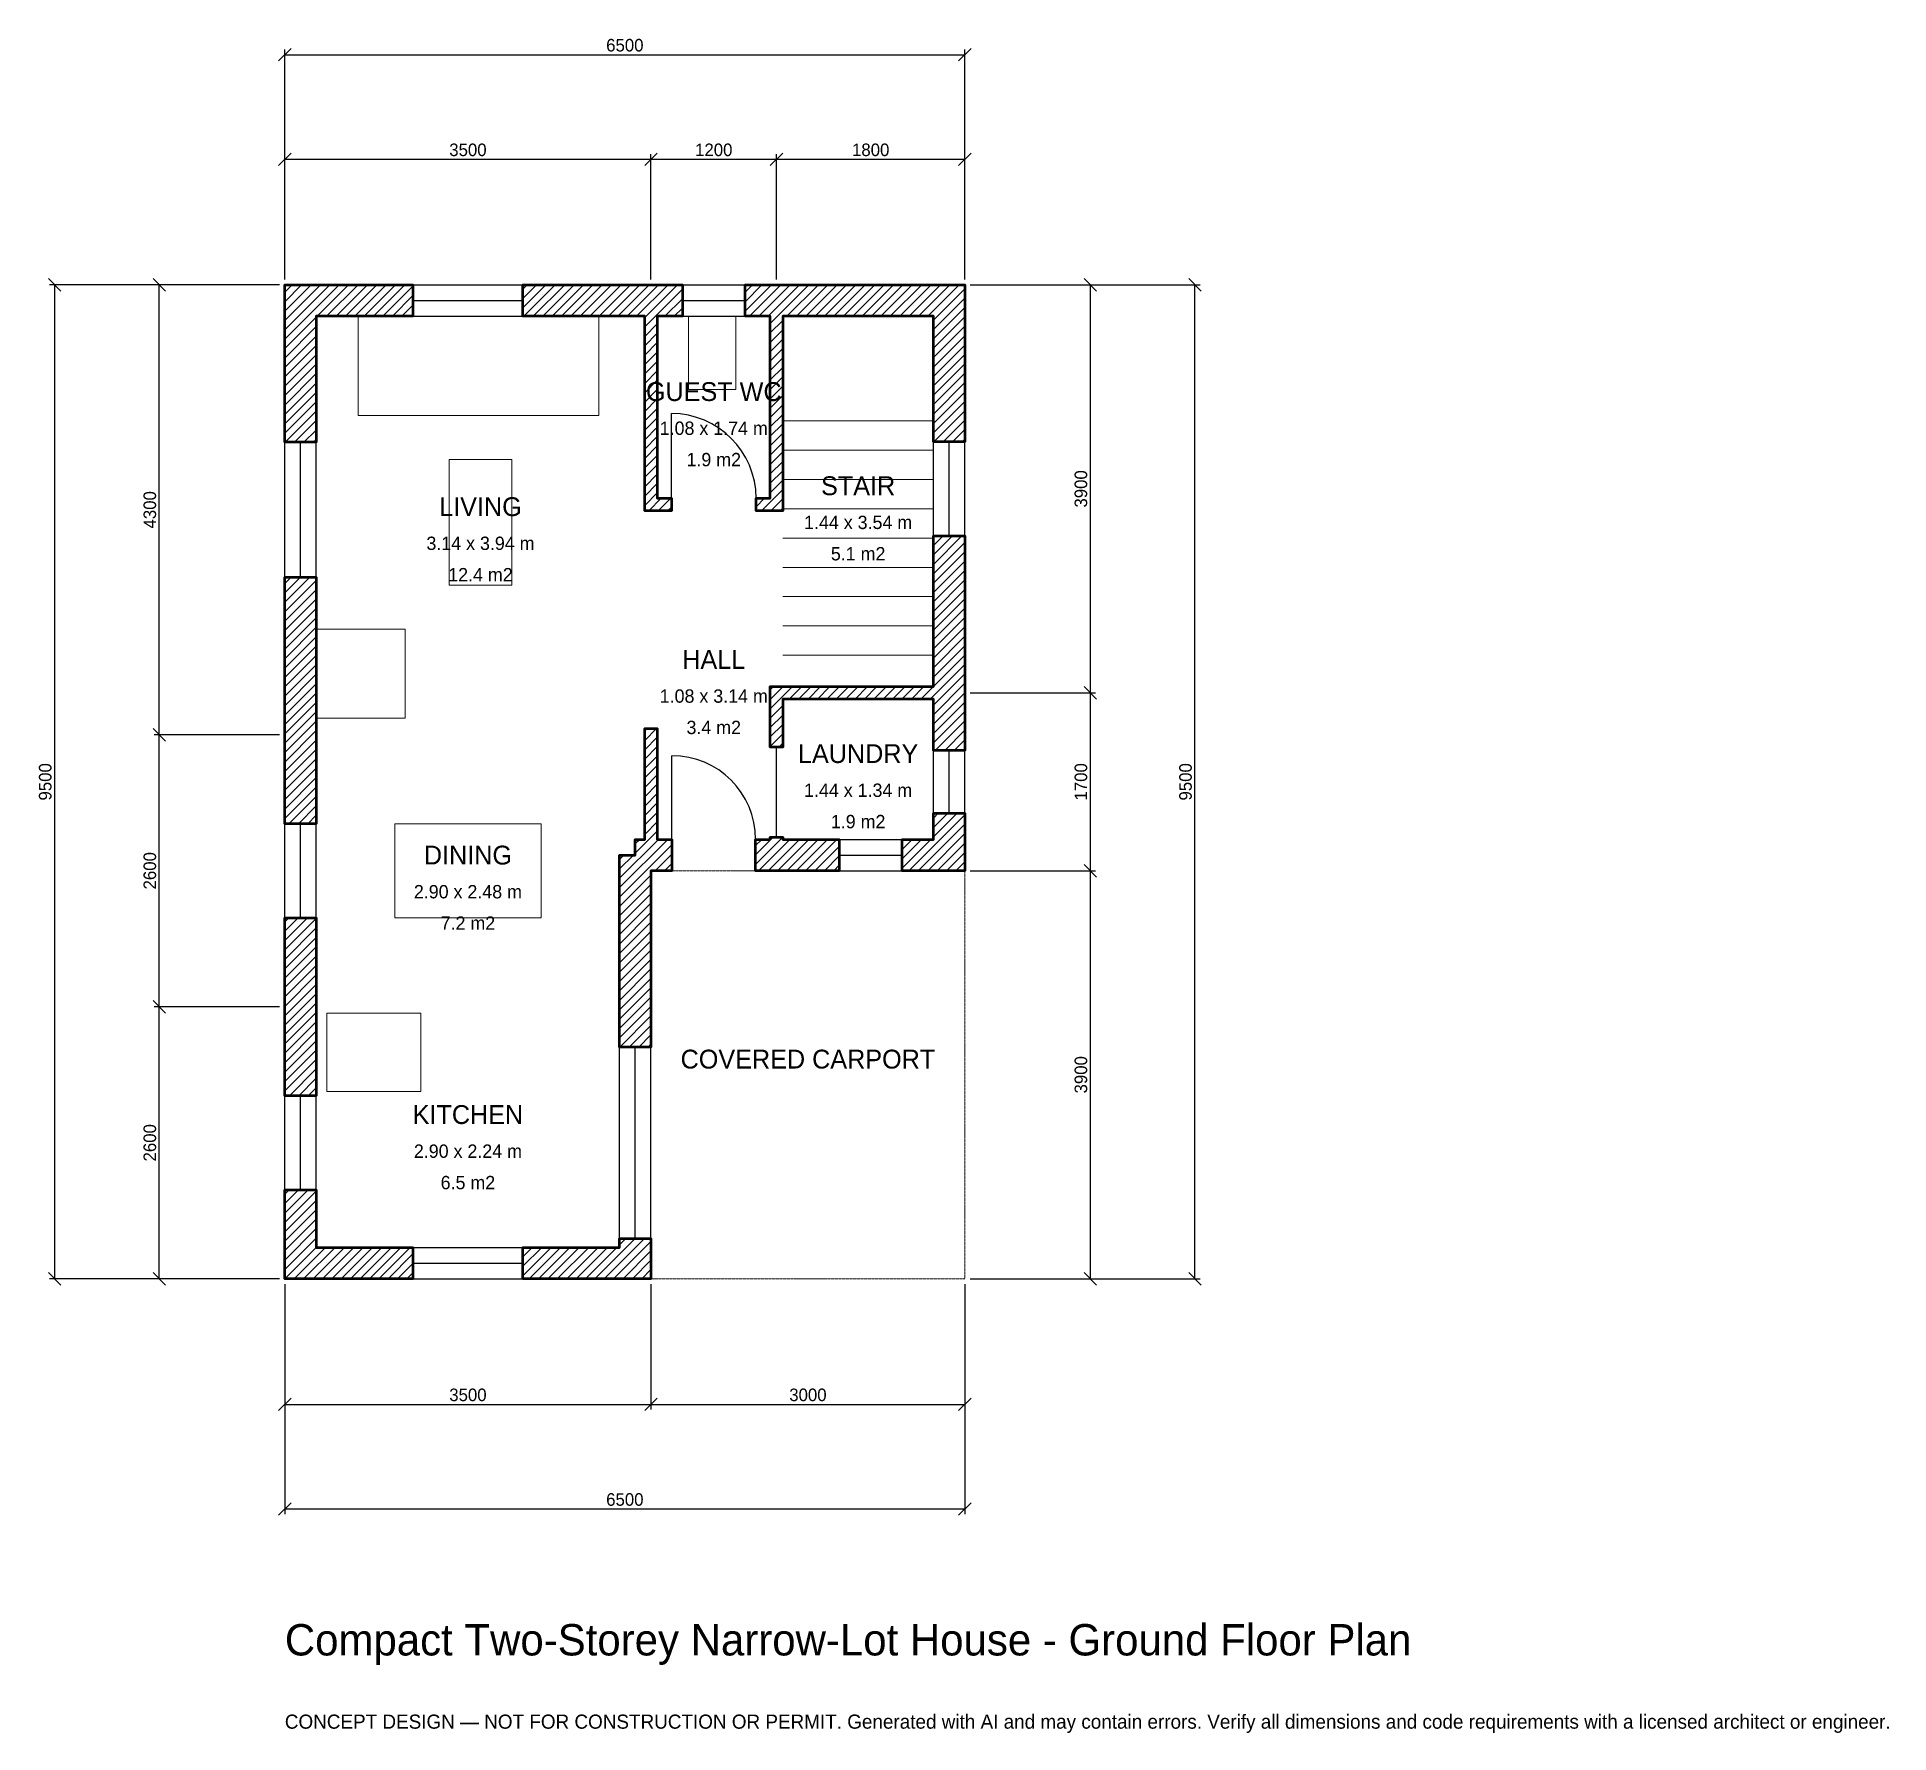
# Model space of a CAD drawing. Header units: millimetres. Extents: x -2369 to 15333, y -4341 to 11869.
import ezdxf
from ezdxf.enums import TextEntityAlignment as Align

# ---------------------------------------------------------------- set-up
doc = ezdxf.new("R2010")
doc.units = ezdxf.units.MM
doc.linetypes.add('DASHED', pattern=[1.524, 1.27, -0.254])
for name, color, linetype, lineweight in [('A-ANNO-DIMS', 1, 'Continuous', 13), ('A-ANNO-TEXT', 7, 'Continuous', 18), ('A-AREA-IDEN', 7, 'Continuous', 18), ('A-DOOR', 2, 'Continuous', 25), ('A-FLOR-FIXT', 9, 'Continuous', 13), ('A-FLOR-STRS', 3, 'Continuous', 18), ('A-FURN', 9, 'Continuous', 13), ('A-GLAZ', 4, 'Continuous', 25), ('A-SITE-PAVE', 8, 'Continuous', 13), ('A-WALL', 7, 'Continuous', 50), ('A-WALL-PATT', 8, 'Continuous', 13)]:
    doc.layers.add(name, color=color, linetype=linetype, lineweight=lineweight)
doc.dimstyles.new('PLAN', dxfattribs={"dimtxt": 120, "dimasz": 80, "dimexe": 50, "dimexo": 50, "dimgap": 30, "dimtad": 1, "dimdec": 0, "dimtsz": 60, "dimcen": 2.5, "dimclrd": 1, "dimclre": 1, "dimazin": 3, "dimtfac": 1, "dimtmove": 0, "dimatfit": 3})

msp = doc.modelspace()

# ---------------------------------------------------------------- hatches: boundary and pattern name
at = {"layer": 'A-WALL-PATT'}
h = msp.add_hatch(dxfattribs=at)
h.set_pattern_fill('ANSI31', color=8, scale=20)
h.paths.add_polyline_path([(2275, 0), (2275, 300), (3200, 300), (3200, 385), (3500, 385), (3500, 300), (3500.001, 300), (3500.001, 0), (3500, 0), (3500, -0.001), (3200, -0.001), (3200, 0), (2275, 0)])
h.paths.add_polyline_path([(300, 0), (300, -0.001), (0, -0.001), (0, 0), (-0.001, 0), (-0.001, 300), (0, 300), (0, 850), (300, 850), (300, 300), (1225, 300), (1225, 0), (300, 0)])
h.paths.add_polyline_path([(0, 2450), (0, 2750), (0, 3450), (300, 3450), (300, 2750), (300, 2450), (300, 1750), (0, 1750), (0, 2450)])
h.paths.add_polyline_path([(0, 5050), (0, 5350), (0, 6705), (300, 6705), (300, 5350), (300, 5050), (300, 4350), (0, 4350), (0, 5050)])
h.paths.add_polyline_path([(0, 9200), (-0.001, 9200), (-0.001, 9500), (0, 9500), (0, 9500.001), (300, 9500.001), (300, 9500), (1225, 9500), (1225, 9200), (300, 9200), (300, 7995), (0, 7995), (0, 9200)])
h.paths.add_polyline_path([(3350, 9500), (3440, 9500), (3440, 9500.001), (3560, 9500.001), (3560, 9500), (3650, 9500), (3800, 9500), (3800, 9200), (3650, 9200), (3560, 9200), (3560, 7460), (3695, 7460), (3695, 7340), (3560, 7340), (3440, 7340), (3440, 7460), (3440, 9200), (3350, 9200), (2275, 9200), (2275, 9500), (3350, 9500)])
h.paths.add_polyline_path([(4550, 9500), (4640, 9500), (4640, 9500.001), (4760, 9500.001), (4760, 9500), (4850, 9500), (6200, 9500), (6200, 9500.001), (6500, 9500.001), (6500, 9500), (6500.001, 9500), (6500.001, 9200), (6500, 9200), (6500, 8000), (6200, 8000), (6200, 9200), (4850, 9200), (4760, 9200), (4760, 7460), (4760, 7340), (4640, 7340), (4505, 7340), (4505, 7460), (4640, 7460), (4640, 9200), (4550, 9200), (4400, 9200), (4400, 9500), (4550, 9500)])
h.paths.add_polyline_path([(6500, 5750), (6500, 5660), (6500.001, 5660), (6500.001, 5540), (6500, 5540), (6500, 5450), (6500, 5050), (6200, 5050), (6200, 5450), (6200, 5540), (4760, 5540), (4760, 5080), (4640, 5080), (4640, 5540), (4640, 5660), (4760, 5660), (6200, 5660), (6200, 5750), (6200, 7100), (6500, 7100), (6500, 5750)])
h.paths.add_polyline_path([(6500, 4200), (6500.001, 4200), (6500.001, 3900), (6500, 3900), (6500, 3899.999), (6200, 3899.999), (6200, 3900), (5900, 3900), (5900, 4200), (6200, 4200), (6200, 4450), (6500, 4450), (6500, 4200)])
h.paths.add_polyline_path([(4850, 3900), (4760, 3900), (4760, 3899.999), (4640, 3899.999), (4640, 3900), (4550, 3900), (4500, 3900), (4500, 4200), (4550, 4200), (4640, 4200), (4640, 4220), (4760, 4220), (4760, 4200), (4850, 4200), (5300, 4200), (5300, 3900), (4850, 3900)])
h.paths.add_polyline_path([(3560, 3900), (3560, 3899.999), (3500.001, 3899.999), (3500.001, 3840), (3500, 3840), (3500, 2750), (3500, 2450), (3500, 2215), (3200, 2215), (3200, 2450), (3200, 2750), (3200, 4050), (3350, 4050), (3350, 4200), (3440, 4200), (3440, 5260), (3560, 5260), (3560, 4200), (3700, 4200), (3700, 3900), (3560, 3900)])

# ---------------------------------------------------------------- linework, layer by layer
at = {"layer": 'A-DOOR'}
for p, q in [((3695, 7460), (3695, 8270)), ((3700, 4200), (3700, 5000)), ((4700, 4220), (4700, 5080))]:
    msp.add_line(p, q, dxfattribs=at)
for centre, radius in [((3695, 7460), 810), ((3700, 4200), 800)]:
    msp.add_arc(centre, radius, 0, 90, dxfattribs=at)
at = {"layer": 'A-FLOR-FIXT'}
msp.add_lwpolyline([(3860, 8500), (4310, 8500), (4310, 9200), (3860, 9200)], close=True, dxfattribs=at)
at = {"layer": 'A-FLOR-STRS'}
for p, q in [((4760, 8200), (6200, 8200)), ((4760, 7920), (6200, 7920)), ((4760, 7640), (6200, 7640)), ((4760, 7360), (6200, 7360)), ((4760, 7080), (6200, 7080)), ((4760, 6800), (6200, 6800)), ((4760, 6520), (6200, 6520)), ((4760, 6240), (6200, 6240)), ((4760, 5960), (6200, 5960))]:
    msp.add_line(p, q, dxfattribs=at)
at = {"layer": 'A-FURN'}
for points in [[(700, 8250), (3000, 8250), (3000, 9200), (700, 9200)], [(1570, 6630), (2170, 6630), (2170, 7830), (1570, 7830)], [(300, 5360), (1150, 5360), (1150, 6210), (300, 6210)], [(1050, 3450), (2450, 3450), (2450, 4350), (1050, 4350)], [(400, 1790), (1300, 1790), (1300, 2540), (400, 2540)]]:
    msp.add_lwpolyline(points, close=True, dxfattribs=at)
at = {"layer": 'A-GLAZ'}
for p, q in [((1225, 9500), (2275, 9500)), ((3800, 9500), (4400, 9500)), ((1225, 9350), (2275, 9350)), ((3800, 9350), (4400, 9350)), ((1225, 9200), (2275, 9200)), ((3800, 9200), (4400, 9200)), ((0, 6705), (0, 7995)), ((150, 6705), (150, 7995)), ((300, 6705), (300, 7995)), ((6200, 7100), (6200, 8000)), ((6350, 7100), (6350, 8000)), ((6500, 7100), (6500, 8000)), ((6200, 4450), (6200, 5050)), ((6350, 4450), (6350, 5050)), ((6500, 4450), (6500, 5050)), ((0, 3450), (0, 4350)), ((150, 3450), (150, 4350)), ((300, 3450), (300, 4350)), ((5300, 4200), (5900, 4200)), ((5300, 4050), (5900, 4050)), ((5300, 3900), (5900, 3900)), ((3200, 385), (3200, 2215)), ((3350, 385), (3350, 2215)), ((3500, 385), (3500, 2215)), ((0, 850), (0, 1750)), ((150, 850), (150, 1750)), ((300, 850), (300, 1750)), ((1225, 300), (2275, 300)), ((1225, 150), (2275, 150)), ((1225, 0), (2275, 0))]:
    msp.add_line(p, q, dxfattribs=at)
at = {"layer": 'A-SITE-PAVE', "linetype": 'DASHED'}
msp.add_lwpolyline([(3500, 0), (6500, 0), (6500, 3900), (3500, 3900)], close=True, dxfattribs=at)
at = {"layer": 'A-WALL'}
for points in [[(0, 9200), (-0.001, 9200), (-0.001, 9500), (0, 9500), (0, 9500.001), (300, 9500.001), (300, 9500), (1225, 9500), (1225, 9200), (300, 9200), (300, 7995), (0, 7995), (0, 9200)], [(3350, 9500), (3440, 9500), (3440, 9500.001), (3560, 9500.001), (3560, 9500), (3650, 9500), (3800, 9500), (3800, 9200), (3650, 9200), (3560, 9200), (3560, 7460), (3695, 7460), (3695, 7340), (3560, 7340), (3440, 7340), (3440, 7460), (3440, 9200), (3350, 9200), (2275, 9200), (2275, 9500), (3350, 9500)], [(4550, 9500), (4640, 9500), (4640, 9500.001), (4760, 9500.001), (4760, 9500), (4850, 9500), (6200, 9500), (6200, 9500.001), (6500, 9500.001), (6500, 9500), (6500.001, 9500), (6500.001, 9200), (6500, 9200), (6500, 8000), (6200, 8000), (6200, 9200), (4850, 9200), (4760, 9200), (4760, 7460), (4760, 7340), (4640, 7340), (4505, 7340), (4505, 7460), (4640, 7460), (4640, 9200), (4550, 9200), (4400, 9200), (4400, 9500), (4550, 9500)], [(6500, 5750), (6500, 5660), (6500.001, 5660), (6500.001, 5540), (6500, 5540), (6500, 5450), (6500, 5050), (6200, 5050), (6200, 5450), (6200, 5540), (4760, 5540), (4760, 5080), (4640, 5080), (4640, 5540), (4640, 5660), (4760, 5660), (6200, 5660), (6200, 5750), (6200, 7100), (6500, 7100), (6500, 5750)], [(0, 5050), (0, 5350), (0, 6705), (300, 6705), (300, 5350), (300, 5050), (300, 4350), (0, 4350), (0, 5050)], [(3560, 3900), (3560, 3899.999), (3500.001, 3899.999), (3500.001, 3840), (3500, 3840), (3500, 2750), (3500, 2450), (3500, 2215), (3200, 2215), (3200, 2450), (3200, 2750), (3200, 4050), (3350, 4050), (3350, 4200), (3440, 4200), (3440, 5260), (3560, 5260), (3560, 4200), (3700, 4200), (3700, 3900), (3560, 3900)], [(6500, 4200), (6500.001, 4200), (6500.001, 3900), (6500, 3900), (6500, 3899.999), (6200, 3899.999), (6200, 3900), (5900, 3900), (5900, 4200), (6200, 4200), (6200, 4450), (6500, 4450), (6500, 4200)], [(4850, 3900), (4760, 3900), (4760, 3899.999), (4640, 3899.999), (4640, 3900), (4550, 3900), (4500, 3900), (4500, 4200), (4550, 4200), (4640, 4200), (4640, 4220), (4760, 4220), (4760, 4200), (4850, 4200), (5300, 4200), (5300, 3900), (4850, 3900)], [(0, 2450), (0, 2750), (0, 3450), (300, 3450), (300, 2750), (300, 2450), (300, 1750), (0, 1750), (0, 2450)], [(300, 0), (300, -0.001), (0, -0.001), (0, 0), (-0.001, 0), (-0.001, 300), (0, 300), (0, 850), (300, 850), (300, 300), (1225, 300), (1225, 0), (300, 0)], [(2275, 0), (2275, 300), (3200, 300), (3200, 385), (3500, 385), (3500, 300), (3500.001, 300), (3500.001, 0), (3500, 0), (3500, -0.001), (3200, -0.001), (3200, 0), (2275, 0)]]:
    msp.add_lwpolyline(points, close=True, dxfattribs=at)

# ---------------------------------------------------------------- texts
at = {"layer": 'A-ANNO-TEXT'}
for s, height, p in [('Compact Two-Storey Narrow-Lot House - Ground Floor Plan', 300, (0, -3600)), ('CONCEPT DESIGN — NOT FOR CONSTRUCTION OR PERMIT. Generated with AI and may contain errors. Verify all dimensions and code requirements with a licensed architect or engineer.', 135, (0, -4300))]:
    msp.add_text(s, height=height, dxfattribs=at).set_placement(p)
at = {"layer": 'A-AREA-IDEN'}
for s, height, p in [('GUEST WC', 180, (4100, 8480)), ('1.08 x 1.74 m', 127.5, (4100, 8130)), ('1.9 m2', 127.5, (4100, 7830)), ('STAIR', 180, (5480, 7580)), ('LIVING', 180, (1870, 7380)), ('1.44 x 3.54 m', 127.5, (5480, 7230)), ('3.14 x 3.94 m', 127.5, (1870, 7030)), ('5.1 m2', 127.5, (5480, 6930)), ('12.4 m2', 127.5, (1870, 6730)), ('HALL', 180, (4100, 5920)), ('1.08 x 3.14 m', 127.5, (4100, 5570)), ('3.4 m2', 127.5, (4100, 5270)), ('LAUNDRY', 180, (5480, 5020)), ('1.44 x 1.34 m', 127.5, (5480, 4670)), ('1.9 m2', 127.5, (5480, 4370)), ('DINING', 180, (1750, 4050)), ('2.90 x 2.48 m', 127.5, (1750, 3700)), ('7.2 m2', 127.5, (1750, 3400)), ('COVERED CARPORT', 180, (5000, 2100)), ('KITCHEN', 180, (1750, 1570)), ('2.90 x 2.24 m', 127.5, (1750, 1220)), ('6.5 m2', 127.5, (1750, 920))]:
    msp.add_text(s, height=height, dxfattribs=at).set_placement(p, align=Align.MIDDLE_CENTER)

# ---------------------------------------------------------------- dimensions: what is measured, and where the dimension line sits
at = {"layer": 'A-ANNO-DIMS'}
for base, p1, p2, text in [((0, 11700), (0, 9500), (6500, 9500), '6500'), ((0, 10700), (0, 9500), (3500, 9500), '3500'), ((3500, 10700), (3500, 9500), (4700, 9500), '1200'), ((4700, 10700), (4700, 9500), (6500, 9500), '1800'), ((0, -1200), (0, 0), (3500, 0), '3500'), ((0, -2200), (0, 0), (6500, 0), '6500'), ((3500, -1200), (3500, 0), (6500, 0), '3000')]:
    msp.add_linear_dim(base=base, p1=p1, p2=p2, text=text, dimstyle='PLAN', dxfattribs=at).render()
for base, p1, p2, text in [((-2200, 0), (0, 0), (0, 9500), '9500'), ((-1200, 5200), (0, 5200), (0, 9500), '4300'), ((7700, 5600), (6500, 5600), (6500, 9500), '3900'), ((8700, 0), (6500, 0), (6500, 9500), '9500'), ((7700, 3900), (6500, 3900), (6500, 5600), '1700'), ((-1200, 2600), (0, 2600), (0, 5200), '2600'), ((7700, 0), (6500, 0), (6500, 3900), '3900'), ((-1200, 0), (0, 0), (0, 2600), '2600')]:
    msp.add_linear_dim(base=base, p1=p1, p2=p2, angle=90, text=text, dimstyle='PLAN', dxfattribs=at).render()

doc.saveas('drawing.dxf')
